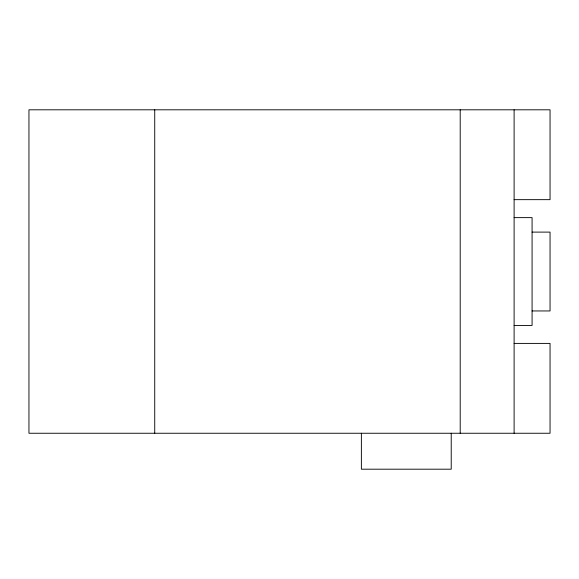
<?xml version="1.0" encoding="UTF-8"?>
<svg xmlns="http://www.w3.org/2000/svg" width="579" height="579" viewBox="0 0 579 579"><rect width="100%" height="100%" fill="white"/><g stroke="black" fill="none" stroke-linecap="round" stroke-linejoin="round"><path stroke-width="0.87" d="M514.109 199.654L550.05 199.654L550.05 109.807L28.95 109.807L28.95 433.251L550.05 433.251L550.05 343.405L514.109 343.405M514.109 217.624L532.079 217.624L532.079 325.441L514.109 325.441M532.079 232.107L550.05 232.107L550.05 310.952L532.079 310.952M514.109 109.807L514.109 433.251M460.204 109.807L460.204 433.251M451.222 433.251L451.222 469.193L361.376 469.193L361.376 433.251M154.731 109.807L154.731 433.251"/></g></svg>
